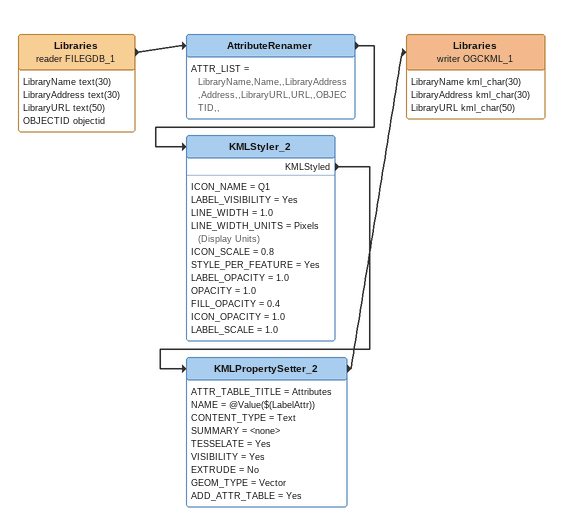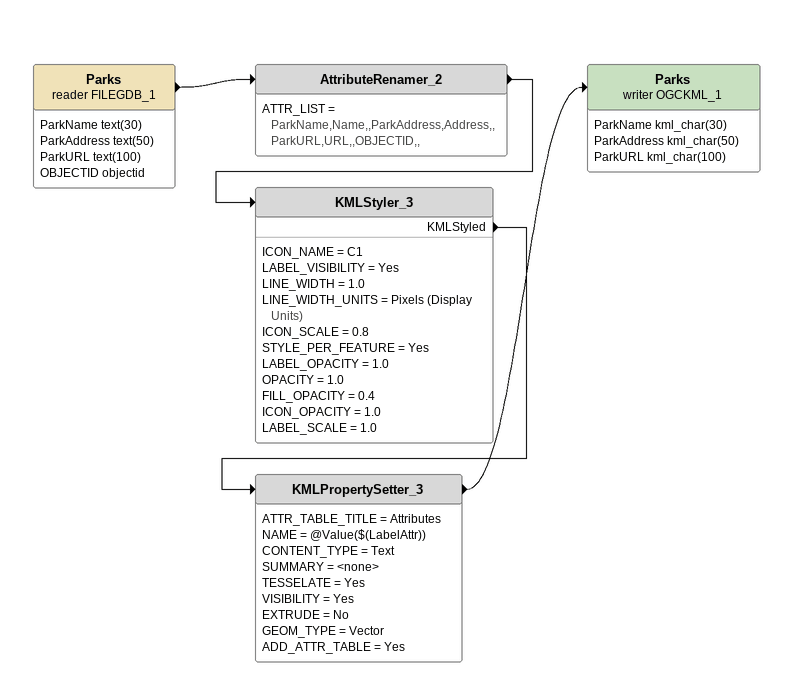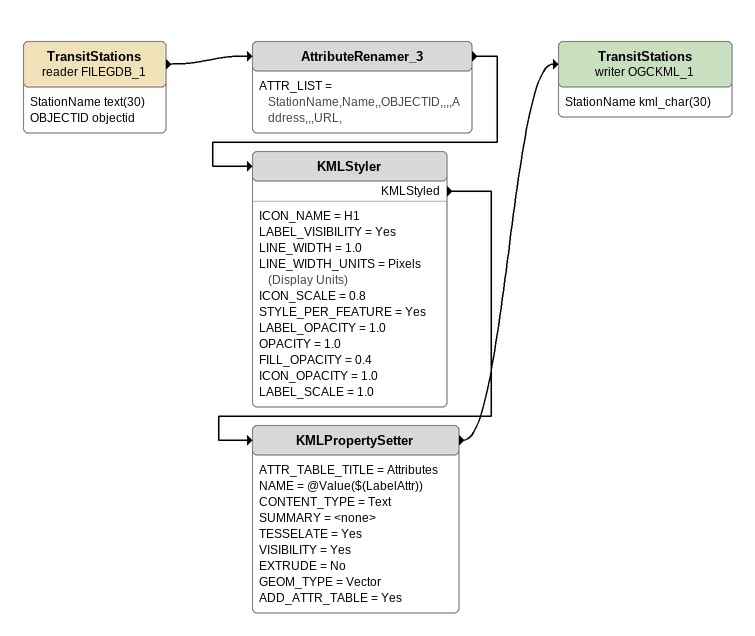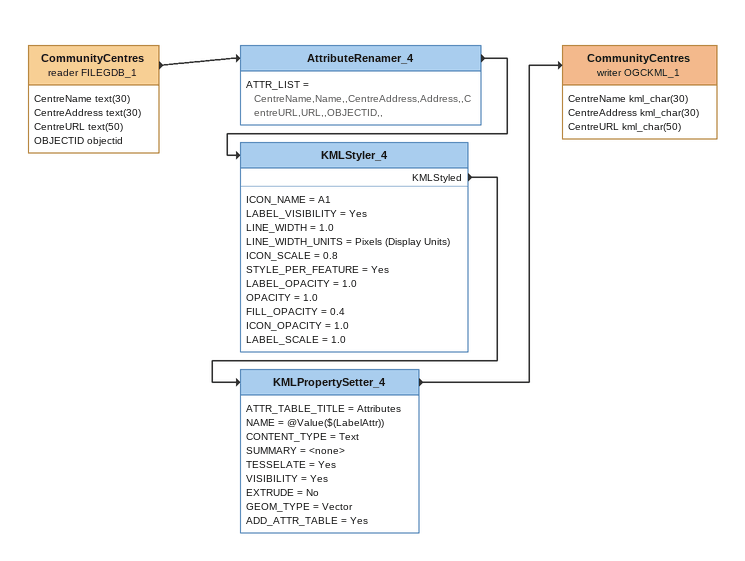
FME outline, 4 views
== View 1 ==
Libraries (reader FILEGDB_1)
    attributes: LibraryName text(30), LibraryAddress text(30), LibraryURL text(50), OBJECTID objectid
    -> AttributeRenamer
AttributeRenamer
    ATTR_LIST = LibraryName,Name,,LibraryAddress,Address,,LibraryURL,URL,,OBJECTID,,
    -> KMLStyler_2
KMLStyler_2
    ICON_NAME = Q1
    LABEL_VISIBILITY = Yes
    LINE_WIDTH = 1.0
    LINE_WIDTH_UNITS = Pixels (Display Units)
    ICON_SCALE = 0.8
    STYLE_PER_FEATURE = Yes
    LABEL_OPACITY = 1.0
    OPACITY = 1.0
    FILL_OPACITY = 0.4
    ICON_OPACITY = 1.0
    LABEL_SCALE = 1.0
    KMLStyled -> KMLPropertySetter_2
KMLPropertySetter_2
    ATTR_TABLE_TITLE = Attributes
    NAME = @Value($(LabelAttr))
    CONTENT_TYPE = Text
    SUMMARY = <none>
    TESSELATE = Yes
    VISIBILITY = Yes
    EXTRUDE = No
    GEOM_TYPE = Vector
    ADD_ATTR_TABLE = Yes
    -> Libraries (writer OGCKML_1)
Libraries (writer OGCKML_1)
    attributes: LibraryName kml_char(30), LibraryAddress kml_char(30), LibraryURL kml_char(50)

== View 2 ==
Parks (reader FILEGDB_1)
    attributes: ParkName text(30), ParkAddress text(50), ParkURL text(100), OBJECTID objectid
    -> AttributeRenamer_2
AttributeRenamer_2
    ATTR_LIST = ParkName,Name,,ParkAddress,Address,,ParkURL,URL,,OBJECTID,,
    -> KMLStyler_3
KMLStyler_3
    ICON_NAME = C1
    LABEL_VISIBILITY = Yes
    LINE_WIDTH = 1.0
    LINE_WIDTH_UNITS = Pixels (Display Units)
    ICON_SCALE = 0.8
    STYLE_PER_FEATURE = Yes
    LABEL_OPACITY = 1.0
    OPACITY = 1.0
    FILL_OPACITY = 0.4
    ICON_OPACITY = 1.0
    LABEL_SCALE = 1.0
    KMLStyled -> KMLPropertySetter_3
KMLPropertySetter_3
    ATTR_TABLE_TITLE = Attributes
    NAME = @Value($(LabelAttr))
    CONTENT_TYPE = Text
    SUMMARY = <none>
    TESSELATE = Yes
    VISIBILITY = Yes
    EXTRUDE = No
    GEOM_TYPE = Vector
    ADD_ATTR_TABLE = Yes
    -> Parks (writer OGCKML_1)
Parks (writer OGCKML_1)
    attributes: ParkName kml_char(30), ParkAddress kml_char(50), ParkURL kml_char(100)

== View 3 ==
TransitStations (reader FILEGDB_1)
    attributes: StationName text(30), OBJECTID objectid
    -> AttributeRenamer_3
AttributeRenamer_3
    ATTR_LIST = StationName,Name,,OBJECTID,,,,Address,,,URL,
    -> KMLStyler
KMLStyler
    ICON_NAME = H1
    LABEL_VISIBILITY = Yes
    LINE_WIDTH = 1.0
    LINE_WIDTH_UNITS = Pixels (Display Units)
    ICON_SCALE = 0.8
    STYLE_PER_FEATURE = Yes
    LABEL_OPACITY = 1.0
    OPACITY = 1.0
    FILL_OPACITY = 0.4
    ICON_OPACITY = 1.0
    LABEL_SCALE = 1.0
    KMLStyled -> KMLPropertySetter
KMLPropertySetter
    ATTR_TABLE_TITLE = Attributes
    NAME = @Value($(LabelAttr))
    CONTENT_TYPE = Text
    SUMMARY = <none>
    TESSELATE = Yes
    VISIBILITY = Yes
    EXTRUDE = No
    GEOM_TYPE = Vector
    ADD_ATTR_TABLE = Yes
    -> TransitStations (writer OGCKML_1)
TransitStations (writer OGCKML_1)
    attributes: StationName kml_char(30)

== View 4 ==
CommunityCentres (reader FILEGDB_1)
    attributes: CentreName text(30), CentreAddress text(30), CentreURL text(50), OBJECTID objectid
    -> AttributeRenamer_4
AttributeRenamer_4
    ATTR_LIST = CentreName,Name,,CentreAddress,Address,,CentreURL,URL,,OBJECTID,,
    -> KMLStyler_4
KMLStyler_4
    ICON_NAME = A1
    LABEL_VISIBILITY = Yes
    LINE_WIDTH = 1.0
    LINE_WIDTH_UNITS = Pixels (Display Units)
    ICON_SCALE = 0.8
    STYLE_PER_FEATURE = Yes
    LABEL_OPACITY = 1.0
    OPACITY = 1.0
    FILL_OPACITY = 0.4
    ICON_OPACITY = 1.0
    LABEL_SCALE = 1.0
    KMLStyled -> KMLPropertySetter_4
KMLPropertySetter_4
    ATTR_TABLE_TITLE = Attributes
    NAME = @Value($(LabelAttr))
    CONTENT_TYPE = Text
    SUMMARY = <none>
    TESSELATE = Yes
    VISIBILITY = Yes
    EXTRUDE = No
    GEOM_TYPE = Vector
    ADD_ATTR_TABLE = Yes
    -> CommunityCentres (writer OGCKML_1)
CommunityCentres (writer OGCKML_1)
    attributes: CentreName kml_char(30), CentreAddress kml_char(30), CentreURL kml_char(50)
